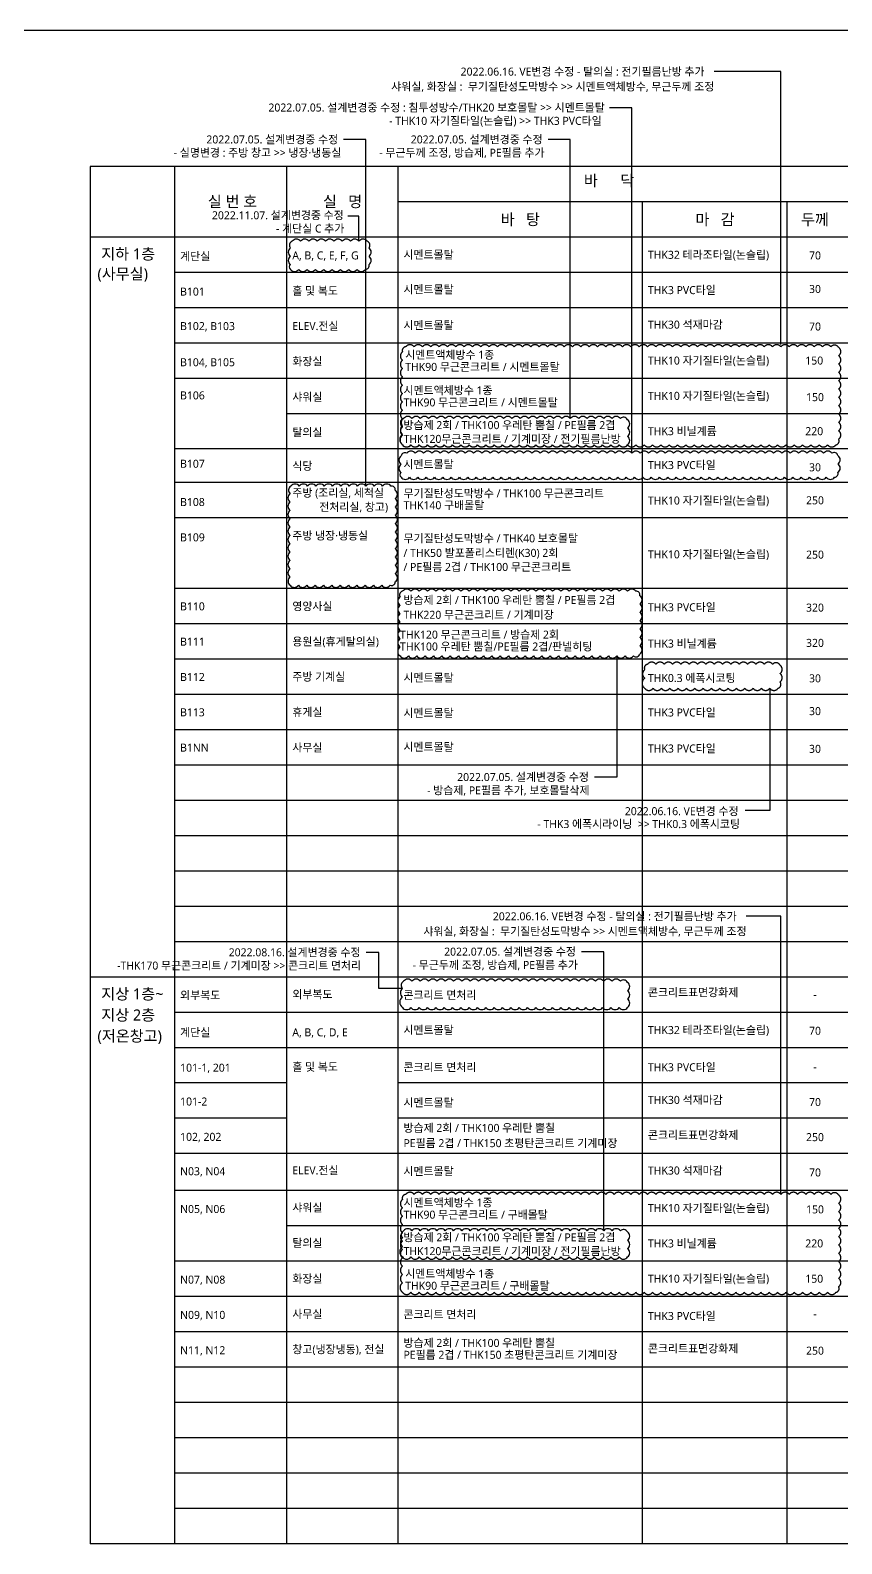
# Model space of a CAD drawing. Header units: millimetres. Extents: x 14892468 to 15300900, y -3565850 to -3401345.
# Drawn here: x 15118790 to 15121711, y -3406790 to -3401345 of the extents above; entities that cross this region are included whole.
import ezdxf
from ezdxf.enums import TextEntityAlignment as Align

# ---------------------------------------------------------------- set-up
doc = ezdxf.new("R2010")
doc.units = ezdxf.units.MM
doc.header["$LTSCALE"] = 100
doc.header["$MEASUREMENT"] = 0
doc.linetypes.add('ACAD_ISO03W100', pattern=[30, 12, -18])
doc.layers.get('Defpoints').update_dxf_attribs({"color": 171, "linetype": 'CONTINUOUS'})
for name, color, linetype in [('2', 7, 'CONTINUOUS'), ('9', 2, 'CONTINUOUS'), ('sol', 254, 'CONTINUOUS'), ('TEXT', 3, 'CONTINUOUS'), ('TEXT-기입', 6, 'CONTINUOUS')]:
    doc.layers.add(name, color=color, linetype=linetype)
for name, color, linetype, plot in [('check', 30, 'CONTINUOUS', False), ('VE변경사항적용-20220616', 10, 'CONTINUOUS', False), ('설계변경중 추가', 152, 'CONTINUOUS', False)]:
    doc.layers.add(name, color=color, linetype=linetype, plot=plot)
doc.styles.add('나눔바른고딕', font='NanumBarunGothic.ttf')

msp = doc.modelspace()

# ---------------------------------------------------------------- linework, layer by layer
at = {"layer": '2'}
for p, q in [((15119310, -3406790.5), (15119310, -3401835.2)), ((15119714, -3406790.5), (15119714, -3401835.2)), ((15120114, -3406790.5), (15120114, -3401835.2)), ((15125650, -3401962.2), (15120114, -3401962.2)), ((15120994, -3406790.5), (15120994, -3401962.2)), ((15121514, -3406790.5), (15121514, -3401962.2)), ((15125970, -3402089.3), (15119005.5, -3402089.3)), ((15125970, -3404751.7), (15119005.5, -3404751.7))]:
    msp.add_line(p, q, dxfattribs=at)
at = {"layer": '9'}
for p, q in [((15125970, -3401835.2), (15119005.5, -3401835.2)), ((15125970, -3406790.5), (15119005.5, -3406790.5))]:
    msp.add_line(p, q, dxfattribs=at)
at = {"layer": 'check'}
msp.add_lwpolyline([(15119972.9, -3402104.5), (15119972.9, -3402014.3), (15119933.3, -3402014.3)], dxfattribs=at)
msp.add_lwpolyline([(15119726.6, -3402205.4, 0.520567), (15119756.6, -3402205.4, 0.520567), (15119786.6, -3402205.4, 0.520567), (15119816.6, -3402205.4, 0.520567), (15119846.6, -3402205.4, 0.520567), (15119876.6, -3402205.4, 0.520567), (15119906.6, -3402205.4, 0.520567), (15119936.6, -3402205.4, 0.520567), (15119966.6, -3402205.4, 0.520567), (15119996.6, -3402205.4, 0.520567), (15120009.3, -3402188.1, 0.520567), (15120009.3, -3402158.1, 0.520567), (15120009.3, -3402128.1, 0.520567), (15120002.9, -3402104.5, 0.520567), (15119972.9, -3402104.5, 0.520567), (15119942.9, -3402104.5, 0.520567), (15119912.9, -3402104.5, 0.520567), (15119882.9, -3402104.5, 0.520567), (15119852.9, -3402104.5, 0.520567), (15119822.9, -3402104.5, 0.520567), (15119792.9, -3402104.5, 0.520567), (15119762.9, -3402104.5, 0.520567), (15119732.9, -3402104.5, 0.520567), (15119726.6, -3402128.1, 0.520567), (15119726.6, -3402158.1, 0.520567), (15119726.6, -3402188.1, 0.520567)], format="xyb", close=True, dxfattribs=at)
at = {"layer": 'Defpoints', "ltscale": 0.1}
for p, q in [((14893166, -3401345.2), (15300899.7, -3401345.2)), ((15119005.5, -3401835.2), (15119005.5, -3406790.5))]:
    msp.add_line(p, q, dxfattribs=at)
at = {"layer": 'sol', "color": 8}
for p, q in [((15125970, -3402216.3), (15119310, -3402216.3)), ((15125970, -3402343.4), (15119310, -3402343.4)), ((15125970, -3402343.4), (15119714, -3402343.4)), ((15125970, -3402470.5), (15119310, -3402470.5)), ((15125970, -3402597.5), (15119310, -3402597.5)), ((15125970, -3402724.6), (15119714, -3402724.6)), ((15125970, -3402851.6), (15119310, -3402851.6)), ((15125970, -3402972.8), (15119310, -3402972.8)), ((15125970, -3403099.9), (15119310, -3403099.9)), ((15125970, -3403354), (15119310, -3403354)), ((15125970, -3403481.1), (15119310, -3403481.1)), ((15125970, -3403608.1), (15119310, -3403608.1)), ((15125970, -3403735.2), (15119310, -3403735.2)), ((15125970, -3403862.2), (15119310, -3403862.2)), ((15125970, -3403989.3), (15119310, -3403989.3)), ((15125970, -3404116.4), (15119310, -3404116.4)), ((15125970, -3404243.4), (15119310, -3404243.4)), ((15125970, -3404370.5), (15119310, -3404370.5)), ((15125970, -3404497.5), (15119310, -3404497.5)), ((15125970, -3404624.6), (15119310, -3404624.6)), ((15125970, -3404751.7), (15119310, -3404751.7)), ((15125970, -3404878.7), (15119310, -3404878.7)), ((15125970, -3405005.8), (15119310, -3405005.8)), ((15119714, -3405132.8), (15119310, -3405132.8)), ((15125970, -3405132.8), (15120114, -3405132.8)), ((15119714, -3405259.9), (15119310, -3405259.9)), ((15125970, -3405259.9), (15120114, -3405259.9)), ((15125970, -3405387), (15119310, -3405387)), ((15125970, -3405519.9), (15119310, -3405519.9)), ((15125970, -3405646.9), (15119714, -3405646.9)), ((15125970, -3405774), (15119310, -3405774)), ((15125970, -3405901.1), (15119310, -3405901.1)), ((15125970, -3406028.1), (15119310, -3406028.1)), ((15125970, -3406155.2), (15119310, -3406155.2)), ((15125970, -3406282.2), (15119310, -3406282.2)), ((15125970, -3406409.3), (15119310, -3406409.3)), ((15125970, -3406536.4), (15119310, -3406536.4)), ((15125970, -3406663.4), (15119310, -3406663.4))]:
    msp.add_line(p, q, dxfattribs=at)
at = {"layer": 'VE변경사항적용-20220616'}
for points in [[(15121491.7, -3402476.2), (15121491.7, -3401493.2), (15121251.1, -3401493.2)], [(15121451.7, -3403712.6), (15121451.7, -3404152.6), (15121363.2, -3404152.6)], [(15121491.7, -3405533.7), (15121491.7, -3404532.4), (15121367.1, -3404532.4)]]:
    msp.add_lwpolyline(points, dxfattribs=at)
at = {"layer": 'VE변경사항적용-20220616', "linetype": 'ACAD_ISO03W100'}
for points in [[(15120129.9, -3402836.5, 0.520567), (15120159.9, -3402836.5, 0.520567), (15120189.9, -3402836.5, 0.520567), (15120219.9, -3402836.5, 0.520567), (15120249.9, -3402836.5, 0.520567), (15120279.9, -3402836.5, 0.520567), (15120309.9, -3402836.5, 0.520567), (15120339.9, -3402836.5, 0.520567), (15120369.9, -3402836.5, 0.520567), (15120399.9, -3402836.5, 0.520567), (15120429.9, -3402836.5, 0.520567), (15120459.9, -3402836.5, 0.520567), (15120489.9, -3402836.5, 0.520567), (15120519.9, -3402836.5, 0.520567), (15120549.9, -3402836.5, 0.520567), (15120579.9, -3402836.5, 0.520567), (15120609.9, -3402836.5, 0.520567), (15120639.9, -3402836.5, 0.520567), (15120669.9, -3402836.5, 0.520567), (15120699.9, -3402836.5, 0.520567), (15120729.9, -3402836.5, 0.520567), (15120759.9, -3402836.5, 0.520567), (15120789.9, -3402836.5, 0.520567), (15120819.9, -3402836.5, 0.520567), (15120849.9, -3402836.5, 0.520567), (15120879.9, -3402836.5, 0.520567), (15120909.9, -3402836.5, 0.520567), (15120939.9, -3402836.5, 0.520567), (15120969.9, -3402836.5, 0.520567), (15120999.9, -3402836.5, 0.520567), (15121029.9, -3402836.5, 0.520567), (15121059.9, -3402836.5, 0.520567), (15121089.9, -3402836.5, 0.520567), (15121119.9, -3402836.5, 0.520567), (15121149.9, -3402836.5, 0.520567), (15121179.9, -3402836.5, 0.520567), (15121209.9, -3402836.5, 0.520567), (15121239.9, -3402836.5, 0.520567), (15121269.9, -3402836.5, 0.520567), (15121299.9, -3402836.5, 0.520567), (15121329.9, -3402836.5, 0.520567), (15121359.9, -3402836.5, 0.520567), (15121389.9, -3402836.5, 0.520567), (15121419.9, -3402836.5, 0.520567), (15121449.9, -3402836.5, 0.520567), (15121479.9, -3402836.5, 0.520567), (15121509.9, -3402836.5, 0.520567), (15121539.9, -3402836.5, 0.520567), (15121569.9, -3402836.5, 0.520567), (15121599.9, -3402836.5, 0.520567), (15121629.9, -3402836.5, 0.520567), (15121659.9, -3402836.5, 0.520567), (15121689.9, -3402836.5, 0.520567), (15121699.6, -3402816.3, 0.520567), (15121699.6, -3402786.3, 0.520567), (15121699.6, -3402756.3, 0.520567), (15121699.6, -3402726.3, 0.520567), (15121699.6, -3402696.3, 0.520567), (15121699.6, -3402666.3, 0.520567), (15121699.6, -3402636.3, 0.520567), (15121699.6, -3402606.3, 0.520567), (15121699.6, -3402576.3, 0.520567), (15121699.6, -3402546.3, 0.520567), (15121699.6, -3402516.3, 0.520567), (15121699.6, -3402486.3, 0.520567), (15121671.7, -3402484.2, 0.520567), (15121641.7, -3402484.2, 0.520567), (15121611.7, -3402484.2, 0.520567), (15121581.7, -3402484.2, 0.520567), (15121551.7, -3402484.2, 0.520567), (15121521.7, -3402484.2, 0.520567), (15121491.7, -3402484.2, 0.520567), (15121461.7, -3402484.2, 0.520567), (15121431.7, -3402484.2, 0.520567), (15121401.7, -3402484.2, 0.520567), (15121371.7, -3402484.2, 0.520567), (15121341.7, -3402484.2, 0.520567), (15121311.7, -3402484.2, 0.520567), (15121281.7, -3402484.2, 0.520567), (15121251.7, -3402484.2, 0.520567), (15121221.7, -3402484.2, 0.520567), (15121191.7, -3402484.2, 0.520567), (15121161.7, -3402484.2, 0.520567), (15121131.7, -3402484.2, 0.520567), (15121101.7, -3402484.2, 0.520567), (15121071.7, -3402484.2, 0.520567), (15121041.7, -3402484.2, 0.520567), (15121011.7, -3402484.2, 0.520567), (15120981.7, -3402484.2, 0.520567), (15120951.7, -3402484.2, 0.520567), (15120921.7, -3402484.2, 0.520567), (15120891.7, -3402484.2, 0.520567), (15120861.7, -3402484.2, 0.520567), (15120831.7, -3402484.2, 0.520567), (15120801.7, -3402484.2, 0.520567), (15120771.7, -3402484.2, 0.520567), (15120741.7, -3402484.2, 0.520567), (15120711.7, -3402484.2, 0.520567), (15120681.7, -3402484.2, 0.520567), (15120651.7, -3402484.2, 0.520567), (15120621.7, -3402484.2, 0.520567), (15120591.7, -3402484.2, 0.520567), (15120561.7, -3402484.2, 0.520567), (15120531.7, -3402484.2, 0.520567), (15120501.7, -3402484.2, 0.520567), (15120471.7, -3402484.2, 0.520567), (15120441.7, -3402484.2, 0.520567), (15120411.7, -3402484.2, 0.520567), (15120381.7, -3402484.2, 0.520567), (15120351.7, -3402484.2, 0.520567), (15120321.7, -3402484.2, 0.520567), (15120291.7, -3402484.2, 0.520567), (15120261.7, -3402484.2, 0.520567), (15120231.7, -3402484.2, 0.520567), (15120201.7, -3402484.2, 0.520567), (15120171.7, -3402484.2, 0.520567), (15120141.7, -3402484.2, 0.520567), (15120129.9, -3402502.4, 0.520567), (15120129.9, -3402532.4, 0.520567), (15120129.9, -3402562.4, 0.520567), (15120129.9, -3402592.4, 0.520567), (15120129.9, -3402622.4, 0.520567), (15120129.9, -3402652.4, 0.520567), (15120129.9, -3402682.4, 0.520567), (15120129.9, -3402712.4, 0.520567), (15120129.9, -3402742.4, 0.520567), (15120129.9, -3402772.4, 0.520567), (15120129.9, -3402802.4, 0.520567)], [(15121001.7, -3403712.6, 0.520567), (15121031.7, -3403712.6, 0.520567), (15121061.7, -3403712.6, 0.520567), (15121091.7, -3403712.6, 0.520567), (15121121.7, -3403712.6, 0.520567), (15121151.7, -3403712.6, 0.520567), (15121181.7, -3403712.6, 0.520567), (15121211.7, -3403712.6, 0.520567), (15121241.7, -3403712.6, 0.520567), (15121271.7, -3403712.6, 0.520567), (15121301.7, -3403712.6, 0.520567), (15121331.7, -3403712.6, 0.520567), (15121361.7, -3403712.6, 0.520567), (15121391.7, -3403712.6, 0.520567), (15121421.7, -3403712.6, 0.520567), (15121451.7, -3403712.6, 0.520567), (15121481.7, -3403712.6, 0.520567), (15121488.7, -3403689.6, 0.520567), (15121488.7, -3403659.6, 0.520567), (15121488.7, -3403629.6, 0.520567), (15121461.9, -3403626.3, 0.520567), (15121431.9, -3403626.3, 0.520567), (15121401.9, -3403626.3, 0.520567), (15121371.9, -3403626.3, 0.520567), (15121341.9, -3403626.3, 0.520567), (15121311.9, -3403626.3, 0.520567), (15121281.9, -3403626.3, 0.520567), (15121251.9, -3403626.3, 0.520567), (15121221.9, -3403626.3, 0.520567), (15121191.9, -3403626.3, 0.520567), (15121161.9, -3403626.3, 0.520567), (15121131.9, -3403626.3, 0.520567), (15121101.9, -3403626.3, 0.520567), (15121071.9, -3403626.3, 0.520567), (15121041.9, -3403626.3, 0.520567), (15121011.9, -3403626.3, 0.520567), (15121001.7, -3403646.1, 0.520567), (15121001.7, -3403676.1, 0.520567)], [(15120129.9, -3405885.9, 0.520567), (15120159.9, -3405885.9, 0.520567), (15120189.9, -3405885.9, 0.520567), (15120219.9, -3405885.9, 0.520567), (15120249.9, -3405885.9, 0.520567), (15120279.9, -3405885.9, 0.520567), (15120309.9, -3405885.9, 0.520567), (15120339.9, -3405885.9, 0.520567), (15120369.9, -3405885.9, 0.520567), (15120399.9, -3405885.9, 0.520567), (15120429.9, -3405885.9, 0.520567), (15120459.9, -3405885.9, 0.520567), (15120489.9, -3405885.9, 0.520567), (15120519.9, -3405885.9, 0.520567), (15120549.9, -3405885.9, 0.520567), (15120579.9, -3405885.9, 0.520567), (15120609.9, -3405885.9, 0.520567), (15120639.9, -3405885.9, 0.520567), (15120669.9, -3405885.9, 0.520567), (15120699.9, -3405885.9, 0.520567), (15120729.9, -3405885.9, 0.520567), (15120759.9, -3405885.9, 0.520567), (15120789.9, -3405885.9, 0.520567), (15120819.9, -3405885.9, 0.520567), (15120849.9, -3405885.9, 0.520567), (15120879.9, -3405885.9, 0.520567), (15120909.9, -3405885.9, 0.520567), (15120939.9, -3405885.9, 0.520567), (15120969.9, -3405885.9, 0.520567), (15120999.9, -3405885.9, 0.520567), (15121029.9, -3405885.9, 0.520567), (15121059.9, -3405885.9, 0.520567), (15121089.9, -3405885.9, 0.520567), (15121119.9, -3405885.9, 0.520567), (15121149.9, -3405885.9, 0.520567), (15121179.9, -3405885.9, 0.520567), (15121209.9, -3405885.9, 0.520567), (15121239.9, -3405885.9, 0.520567), (15121269.9, -3405885.9, 0.520567), (15121299.9, -3405885.9, 0.520567), (15121329.9, -3405885.9, 0.520567), (15121359.9, -3405885.9, 0.520567), (15121389.9, -3405885.9, 0.520567), (15121419.9, -3405885.9, 0.520567), (15121449.9, -3405885.9, 0.520567), (15121479.9, -3405885.9, 0.520567), (15121509.9, -3405885.9, 0.520567), (15121539.9, -3405885.9, 0.520567), (15121569.9, -3405885.9, 0.520567), (15121599.9, -3405885.9, 0.520567), (15121629.9, -3405885.9, 0.520567), (15121659.9, -3405885.9, 0.520567), (15121689.9, -3405885.9, 0.520567), (15121699.6, -3405865.7, 0.520567), (15121699.6, -3405835.7, 0.520567), (15121699.6, -3405805.7, 0.520567), (15121699.6, -3405775.7, 0.520567), (15121699.6, -3405745.7, 0.520567), (15121699.6, -3405715.7, 0.520567), (15121699.6, -3405685.7, 0.520567), (15121699.6, -3405655.7, 0.520567), (15121699.6, -3405625.7, 0.520567), (15121699.6, -3405595.7, 0.520567), (15121699.6, -3405565.7, 0.520567), (15121699.6, -3405535.7, 0.520567), (15121671.7, -3405533.7, 0.520567), (15121641.7, -3405533.7, 0.520567), (15121611.7, -3405533.7, 0.520567), (15121581.7, -3405533.7, 0.520567), (15121551.7, -3405533.7, 0.520567), (15121521.7, -3405533.7, 0.520567), (15121491.7, -3405533.7, 0.520567), (15121461.7, -3405533.7, 0.520567), (15121431.7, -3405533.7, 0.520567), (15121401.7, -3405533.7, 0.520567), (15121371.7, -3405533.7, 0.520567), (15121341.7, -3405533.7, 0.520567), (15121311.7, -3405533.7, 0.520567), (15121281.7, -3405533.7, 0.520567), (15121251.7, -3405533.7, 0.520567), (15121221.7, -3405533.7, 0.520567), (15121191.7, -3405533.7, 0.520567), (15121161.7, -3405533.7, 0.520567), (15121131.7, -3405533.7, 0.520567), (15121101.7, -3405533.7, 0.520567), (15121071.7, -3405533.7, 0.520567), (15121041.7, -3405533.7, 0.520567), (15121011.7, -3405533.7, 0.520567), (15120981.7, -3405533.7, 0.520567), (15120951.7, -3405533.7, 0.520567), (15120921.7, -3405533.7, 0.520567), (15120891.7, -3405533.7, 0.520567), (15120861.7, -3405533.7, 0.520567), (15120831.7, -3405533.7, 0.520567), (15120801.7, -3405533.7, 0.520567), (15120771.7, -3405533.7, 0.520567), (15120741.7, -3405533.7, 0.520567), (15120711.7, -3405533.7, 0.520567), (15120681.7, -3405533.7, 0.520567), (15120651.7, -3405533.7, 0.520567), (15120621.7, -3405533.7, 0.520567), (15120591.7, -3405533.7, 0.520567), (15120561.7, -3405533.7, 0.520567), (15120531.7, -3405533.7, 0.520567), (15120501.7, -3405533.7, 0.520567), (15120471.7, -3405533.7, 0.520567), (15120441.7, -3405533.7, 0.520567), (15120411.7, -3405533.7, 0.520567), (15120381.7, -3405533.7, 0.520567), (15120351.7, -3405533.7, 0.520567), (15120321.7, -3405533.7, 0.520567), (15120291.7, -3405533.7, 0.520567), (15120261.7, -3405533.7, 0.520567), (15120231.7, -3405533.7, 0.520567), (15120201.7, -3405533.7, 0.520567), (15120171.7, -3405533.7, 0.520567), (15120141.7, -3405533.7, 0.520567), (15120129.9, -3405551.8, 0.520567), (15120129.9, -3405581.8, 0.520567), (15120129.9, -3405611.8, 0.520567), (15120129.9, -3405641.8, 0.520567), (15120129.9, -3405671.8, 0.520567), (15120129.9, -3405701.8, 0.520567), (15120129.9, -3405731.8, 0.520567), (15120129.9, -3405761.8, 0.520567), (15120129.9, -3405791.8, 0.520567), (15120129.9, -3405821.8, 0.520567), (15120129.9, -3405851.8, 0.520567)]]:
    msp.add_lwpolyline(points, format="xyb", close=True, dxfattribs=at)
at = {"layer": '설계변경중 추가'}
for points in [[(15120955.5, -3402867.2), (15120955.5, -3401623.7), (15120875.4, -3401623.7)], [(15119998.2, -3402985.5), (15119998.2, -3401738.5), (15119918.1, -3401738.5)], [(15120733.9, -3402742.4), (15120733.9, -3401738.5), (15120653.8, -3401738.5)], [(15120900.9, -3403596.3), (15120900.9, -3404032.7), (15120820.8, -3404032.7)], [(15120129.9, -3404793), (15120044.3, -3404793), (15120044.3, -3404663.2), (15119998.5, -3404663.2)], [(15120853.9, -3405664.8), (15120853.9, -3404660.9), (15120773.8, -3404660.9)]]:
    msp.add_lwpolyline(points, dxfattribs=at)
for points in [[(15120129.9, -3402836.5, 0.520567), (15120159.9, -3402836.5, 0.520567), (15120189.9, -3402836.5, 0.520567), (15120219.9, -3402836.5, 0.520567), (15120249.9, -3402836.5, 0.520567), (15120279.9, -3402836.5, 0.520567), (15120309.9, -3402836.5, 0.520567), (15120339.9, -3402836.5, 0.520567), (15120369.9, -3402836.5, 0.520567), (15120399.9, -3402836.5, 0.520567), (15120429.9, -3402836.5, 0.520567), (15120459.9, -3402836.5, 0.520567), (15120489.9, -3402836.5, 0.520567), (15120519.9, -3402836.5, 0.520567), (15120549.9, -3402836.5, 0.520567), (15120579.9, -3402836.5, 0.520567), (15120609.9, -3402836.5, 0.520567), (15120639.9, -3402836.5, 0.520567), (15120669.9, -3402836.5, 0.520567), (15120699.9, -3402836.5, 0.520567), (15120729.9, -3402836.5, 0.520567), (15120759.9, -3402836.5, 0.520567), (15120789.9, -3402836.5, 0.520567), (15120819.9, -3402836.5, 0.520567), (15120849.9, -3402836.5, 0.520567), (15120879.9, -3402836.5, 0.520567), (15120909.9, -3402836.5, 0.520567), (15120939.9, -3402836.5, 0.520567), (15120939.9, -3402806.5, 0.520567), (15120939.9, -3402776.5, 0.520567), (15120939.9, -3402746.5, 0.520567), (15120913.9, -3402742.4, 0.520567), (15120883.9, -3402742.4, 0.520567), (15120853.9, -3402742.4, 0.520567), (15120823.9, -3402742.4, 0.520567), (15120793.9, -3402742.4, 0.520567), (15120763.9, -3402742.4, 0.520567), (15120733.9, -3402742.4, 0.520567), (15120703.9, -3402742.4, 0.520567), (15120673.9, -3402742.4, 0.520567), (15120643.9, -3402742.4, 0.520567), (15120613.9, -3402742.4, 0.520567), (15120583.9, -3402742.4, 0.520567), (15120553.9, -3402742.4, 0.520567), (15120523.9, -3402742.4, 0.520567), (15120493.9, -3402742.4, 0.520567), (15120463.9, -3402742.4, 0.520567), (15120433.9, -3402742.4, 0.520567), (15120403.9, -3402742.4, 0.520567), (15120373.9, -3402742.4, 0.520567), (15120343.9, -3402742.4, 0.520567), (15120313.9, -3402742.4, 0.520567), (15120283.9, -3402742.4, 0.520567), (15120253.9, -3402742.4, 0.520567), (15120223.9, -3402742.4, 0.520567), (15120193.9, -3402742.4, 0.520567), (15120163.9, -3402742.4, 0.520567), (15120133.9, -3402742.4, 0.520567), (15120129.9, -3402768.4, 0.520567), (15120129.9, -3402798.4, 0.520567)], [(15120125, -3402953.4, 0.520567), (15120155, -3402953.4, 0.520567), (15120185, -3402953.4, 0.520567), (15120215, -3402953.4, 0.520567), (15120245, -3402953.4, 0.520567), (15120275, -3402953.4, 0.520567), (15120305, -3402953.4, 0.520567), (15120335, -3402953.4, 0.520567), (15120365, -3402953.4, 0.520567), (15120395, -3402953.4, 0.520567), (15120425, -3402953.4, 0.520567), (15120455, -3402953.4, 0.520567), (15120485, -3402953.4, 0.520567), (15120515, -3402953.4, 0.520567), (15120545, -3402953.4, 0.520567), (15120575, -3402953.4, 0.520567), (15120605, -3402953.4, 0.520567), (15120635, -3402953.4, 0.520567), (15120665, -3402953.4, 0.520567), (15120695, -3402953.4, 0.520567), (15120725, -3402953.4, 0.520567), (15120755, -3402953.4, 0.520567), (15120785, -3402953.4, 0.520567), (15120815, -3402953.4, 0.520567), (15120845, -3402953.4, 0.520567), (15120875, -3402953.4, 0.520567), (15120905, -3402953.4, 0.520567), (15120935, -3402953.4, 0.520567), (15120965, -3402953.4, 0.520567), (15120995, -3402953.4, 0.520567), (15121025, -3402953.4, 0.520567), (15121055, -3402953.4, 0.520567), (15121085, -3402953.4, 0.520567), (15121115, -3402953.4, 0.520567), (15121145, -3402953.4, 0.520567), (15121175, -3402953.4, 0.520567), (15121205, -3402953.4, 0.520567), (15121235, -3402953.4, 0.520567), (15121265, -3402953.4, 0.520567), (15121295, -3402953.4, 0.520567), (15121325, -3402953.4, 0.520567), (15121355, -3402953.4, 0.520567), (15121385, -3402953.4, 0.520567), (15121415, -3402953.4, 0.520567), (15121445, -3402953.4, 0.520567), (15121475, -3402953.4, 0.520567), (15121505, -3402953.4, 0.520567), (15121535, -3402953.4, 0.520567), (15121565, -3402953.4, 0.520567), (15121595, -3402953.4, 0.520567), (15121625, -3402953.4, 0.520567), (15121655, -3402953.4, 0.520567), (15121685, -3402953.4, 0.520567), (15121697.2, -3402935.5, 0.520567), (15121697.2, -3402905.5, 0.520567), (15121697.2, -3402875.5, 0.520567), (15121675.5, -3402867.2, 0.520567), (15121645.5, -3402867.2, 0.520567), (15121615.5, -3402867.2, 0.520567), (15121585.5, -3402867.2, 0.520567), (15121555.5, -3402867.2, 0.520567), (15121525.5, -3402867.2, 0.520567), (15121495.5, -3402867.2, 0.520567), (15121465.5, -3402867.2, 0.520567), (15121435.5, -3402867.2, 0.520567), (15121405.5, -3402867.2, 0.520567), (15121375.5, -3402867.2, 0.520567), (15121345.5, -3402867.2, 0.520567), (15121315.5, -3402867.2, 0.520567), (15121285.5, -3402867.2, 0.520567), (15121255.5, -3402867.2, 0.520567), (15121225.5, -3402867.2, 0.520567), (15121195.5, -3402867.2, 0.520567), (15121165.5, -3402867.2, 0.520567), (15121135.5, -3402867.2, 0.520567), (15121105.5, -3402867.2, 0.520567), (15121075.5, -3402867.2, 0.520567), (15121045.5, -3402867.2, 0.520567), (15121015.5, -3402867.2, 0.520567), (15120985.5, -3402867.2, 0.520567), (15120955.5, -3402867.2, 0.520567), (15120925.5, -3402867.2, 0.520567), (15120895.5, -3402867.2, 0.520567), (15120865.5, -3402867.2, 0.520567), (15120835.5, -3402867.2, 0.520567), (15120805.5, -3402867.2, 0.520567), (15120775.5, -3402867.2, 0.520567), (15120745.5, -3402867.2, 0.520567), (15120715.5, -3402867.2, 0.520567), (15120685.5, -3402867.2, 0.520567), (15120655.5, -3402867.2, 0.520567), (15120625.5, -3402867.2, 0.520567), (15120595.5, -3402867.2, 0.520567), (15120565.5, -3402867.2, 0.520567), (15120535.5, -3402867.2, 0.520567), (15120505.5, -3402867.2, 0.520567), (15120475.5, -3402867.2, 0.520567), (15120445.5, -3402867.2, 0.520567), (15120415.5, -3402867.2, 0.520567), (15120385.5, -3402867.2, 0.520567), (15120355.5, -3402867.2, 0.520567), (15120325.5, -3402867.2, 0.520567), (15120295.5, -3402867.2, 0.520567), (15120265.5, -3402867.2, 0.520567), (15120235.5, -3402867.2, 0.520567), (15120205.5, -3402867.2, 0.520567), (15120175.5, -3402867.2, 0.520567), (15120145.5, -3402867.2, 0.520567), (15120125, -3402876.7, 0.520567), (15120125, -3402906.7, 0.520567), (15120125, -3402936.7, 0.520567)], [(15119725.4, -3403342, 0.520567), (15119755.4, -3403342, 0.520567), (15119785.4, -3403342, 0.520567), (15119815.4, -3403342, 0.520567), (15119845.4, -3403342, 0.520567), (15119875.4, -3403342, 0.520567), (15119905.4, -3403342, 0.520567), (15119935.4, -3403342, 0.520567), (15119965.4, -3403342, 0.520567), (15119995.4, -3403342, 0.520567), (15120025.4, -3403342, 0.520567), (15120055.4, -3403342, 0.520567), (15120085.4, -3403342, 0.520567), (15120103.6, -3403330.2, 0.520567), (15120103.6, -3403300.2, 0.520567), (15120103.6, -3403270.2, 0.520567), (15120103.6, -3403240.2, 0.520567), (15120103.6, -3403210.2, 0.520567), (15120103.6, -3403180.2, 0.520567), (15120103.6, -3403150.2, 0.520567), (15120103.6, -3403120.2, 0.520567), (15120103.6, -3403090.2, 0.520567), (15120103.6, -3403060.2, 0.520567), (15120103.6, -3403030.2, 0.520567), (15120103.6, -3403000.2, 0.520567), (15120088.2, -3402985.5, 0.520567), (15120058.2, -3402985.5, 0.520567), (15120028.2, -3402985.5, 0.520567), (15119998.2, -3402985.5, 0.520567), (15119968.2, -3402985.5, 0.520567), (15119938.2, -3402985.5, 0.520567), (15119908.2, -3402985.5, 0.520567), (15119878.2, -3402985.5, 0.520567), (15119848.2, -3402985.5, 0.520567), (15119818.2, -3402985.5, 0.520567), (15119788.2, -3402985.5, 0.520567), (15119758.2, -3402985.5, 0.520567), (15119728.2, -3402985.5, 0.520567), (15119725.4, -3403012.7, 0.520567), (15119725.4, -3403042.7, 0.520567), (15119725.4, -3403072.7, 0.520567), (15119725.4, -3403102.7, 0.520567), (15119725.4, -3403132.7, 0.520567), (15119725.4, -3403162.7, 0.520567), (15119725.4, -3403192.7, 0.520567), (15119725.4, -3403222.7, 0.520567), (15119725.4, -3403252.7, 0.520567), (15119725.4, -3403282.7, 0.520567), (15119725.4, -3403312.7, 0.520567)], [(15120120.9, -3403596.3, 0.520567), (15120150.9, -3403596.3, 0.520567), (15120180.9, -3403596.3, 0.520567), (15120210.9, -3403596.3, 0.520567), (15120240.9, -3403596.3, 0.520567), (15120270.9, -3403596.3, 0.520567), (15120300.9, -3403596.3, 0.520567), (15120330.9, -3403596.3, 0.520567), (15120360.9, -3403596.3, 0.520567), (15120390.9, -3403596.3, 0.520567), (15120420.9, -3403596.3, 0.520567), (15120450.9, -3403596.3, 0.520567), (15120480.9, -3403596.3, 0.520567), (15120510.9, -3403596.3, 0.520567), (15120540.9, -3403596.3, 0.520567), (15120570.9, -3403596.3, 0.520567), (15120600.9, -3403596.3, 0.520567), (15120630.9, -3403596.3, 0.520567), (15120660.9, -3403596.3, 0.520567), (15120690.9, -3403596.3, 0.520567), (15120720.9, -3403596.3, 0.520567), (15120750.9, -3403596.3, 0.520567), (15120780.9, -3403596.3, 0.520567), (15120810.9, -3403596.3, 0.520567), (15120840.9, -3403596.3, 0.520567), (15120870.9, -3403596.3, 0.520567), (15120900.9, -3403596.3, 0.520567), (15120930.9, -3403596.3, 0.520567), (15120960.9, -3403596.3, 0.520567), (15120984.1, -3403589.5, 0.520567), (15120984.1, -3403559.5, 0.520567), (15120984.1, -3403529.5, 0.520567), (15120984.1, -3403499.5, 0.520567), (15120984.1, -3403469.5, 0.520567), (15120984.1, -3403439.5, 0.520567), (15120984.1, -3403409.5, 0.520567), (15120984.1, -3403379.5, 0.520567), (15120970, -3403363.6, 0.520567), (15120940, -3403363.6, 0.520567), (15120910, -3403363.6, 0.520567), (15120880, -3403363.6, 0.520567), (15120850, -3403363.6, 0.520567), (15120820, -3403363.6, 0.520567), (15120790, -3403363.6, 0.520567), (15120760, -3403363.6, 0.520567), (15120730, -3403363.6, 0.520567), (15120700, -3403363.6, 0.520567), (15120670, -3403363.6, 0.520567), (15120640, -3403363.6, 0.520567), (15120610, -3403363.6, 0.520567), (15120580, -3403363.6, 0.520567), (15120550, -3403363.6, 0.520567), (15120520, -3403363.6, 0.520567), (15120490, -3403363.6, 0.520567), (15120460, -3403363.6, 0.520567), (15120430, -3403363.6, 0.520567), (15120400, -3403363.6, 0.520567), (15120370, -3403363.6, 0.520567), (15120340, -3403363.6, 0.520567), (15120310, -3403363.6, 0.520567), (15120280, -3403363.6, 0.520567), (15120250, -3403363.6, 0.520567), (15120220, -3403363.6, 0.520567), (15120190, -3403363.6, 0.520567), (15120160, -3403363.6, 0.520567), (15120130, -3403363.6, 0.520567), (15120120.9, -3403384.4, 0.520567), (15120120.9, -3403414.4, 0.520567), (15120120.9, -3403444.4, 0.520567), (15120120.9, -3403474.4, 0.520567), (15120120.9, -3403504.4, 0.520567), (15120120.9, -3403534.4, 0.520567), (15120120.9, -3403564.4, 0.520567)], [(15120129.9, -3404861.1, 0.520567), (15120159.9, -3404861.1, 0.520567), (15120189.9, -3404861.1, 0.520567), (15120219.9, -3404861.1, 0.520567), (15120249.9, -3404861.1, 0.520567), (15120279.9, -3404861.1, 0.520567), (15120309.9, -3404861.1, 0.520567), (15120339.9, -3404861.1, 0.520567), (15120369.9, -3404861.1, 0.520567), (15120399.9, -3404861.1, 0.520567), (15120429.9, -3404861.1, 0.520567), (15120459.9, -3404861.1, 0.520567), (15120489.9, -3404861.1, 0.520567), (15120519.9, -3404861.1, 0.520567), (15120549.9, -3404861.1, 0.520567), (15120579.9, -3404861.1, 0.520567), (15120609.9, -3404861.1, 0.520567), (15120639.9, -3404861.1, 0.520567), (15120669.9, -3404861.1, 0.520567), (15120699.9, -3404861.1, 0.520567), (15120729.9, -3404861.1, 0.520567), (15120759.9, -3404861.1, 0.520567), (15120789.9, -3404861.1, 0.520567), (15120819.9, -3404861.1, 0.520567), (15120849.9, -3404861.1, 0.520567), (15120879.9, -3404861.1, 0.520567), (15120909.9, -3404861.1, 0.520567), (15120939.9, -3404861.1, 0.520567), (15120939.9, -3404831.1, 0.520567), (15120939.9, -3404801.1, 0.520567), (15120939.9, -3404771.1, 0.520567), (15120913.9, -3404767, 0.520567), (15120883.9, -3404767, 0.520567), (15120853.9, -3404767, 0.520567), (15120823.9, -3404767, 0.520567), (15120793.9, -3404767, 0.520567), (15120763.9, -3404767, 0.520567), (15120733.9, -3404767, 0.520567), (15120703.9, -3404767, 0.520567), (15120673.9, -3404767, 0.520567), (15120643.9, -3404767, 0.520567), (15120613.9, -3404767, 0.520567), (15120583.9, -3404767, 0.520567), (15120553.9, -3404767, 0.520567), (15120523.9, -3404767, 0.520567), (15120493.9, -3404767, 0.520567), (15120463.9, -3404767, 0.520567), (15120433.9, -3404767, 0.520567), (15120403.9, -3404767, 0.520567), (15120373.9, -3404767, 0.520567), (15120343.9, -3404767, 0.520567), (15120313.9, -3404767, 0.520567), (15120283.9, -3404767, 0.520567), (15120253.9, -3404767, 0.520567), (15120223.9, -3404767, 0.520567), (15120193.9, -3404767, 0.520567), (15120163.9, -3404767, 0.520567), (15120133.9, -3404767, 0.520567), (15120129.9, -3404793, 0.520567), (15120129.9, -3404823, 0.520567)], [(15120129.9, -3405758.8, 0.520567), (15120159.9, -3405758.8, 0.520567), (15120189.9, -3405758.8, 0.520567), (15120219.9, -3405758.8, 0.520567), (15120249.9, -3405758.8, 0.520567), (15120279.9, -3405758.8, 0.520567), (15120309.9, -3405758.8, 0.520567), (15120339.9, -3405758.8, 0.520567), (15120369.9, -3405758.8, 0.520567), (15120399.9, -3405758.8, 0.520567), (15120429.9, -3405758.8, 0.520567), (15120459.9, -3405758.8, 0.520567), (15120489.9, -3405758.8, 0.520567), (15120519.9, -3405758.8, 0.520567), (15120549.9, -3405758.8, 0.520567), (15120579.9, -3405758.8, 0.520567), (15120609.9, -3405758.8, 0.520567), (15120639.9, -3405758.8, 0.520567), (15120669.9, -3405758.8, 0.520567), (15120699.9, -3405758.8, 0.520567), (15120729.9, -3405758.8, 0.520567), (15120759.9, -3405758.8, 0.520567), (15120789.9, -3405758.8, 0.520567), (15120819.9, -3405758.8, 0.520567), (15120849.9, -3405758.8, 0.520567), (15120879.9, -3405758.8, 0.520567), (15120909.9, -3405758.8, 0.520567), (15120939.9, -3405758.8, 0.520567), (15120939.9, -3405728.8, 0.520567), (15120939.9, -3405698.8, 0.520567), (15120939.9, -3405668.8, 0.520567), (15120913.9, -3405664.8, 0.520567), (15120883.9, -3405664.8, 0.520567), (15120853.9, -3405664.8, 0.520567), (15120823.9, -3405664.8, 0.520567), (15120793.9, -3405664.8, 0.520567), (15120763.9, -3405664.8, 0.520567), (15120733.9, -3405664.8, 0.520567), (15120703.9, -3405664.8, 0.520567), (15120673.9, -3405664.8, 0.520567), (15120643.9, -3405664.8, 0.520567), (15120613.9, -3405664.8, 0.520567), (15120583.9, -3405664.8, 0.520567), (15120553.9, -3405664.8, 0.520567), (15120523.9, -3405664.8, 0.520567), (15120493.9, -3405664.8, 0.520567), (15120463.9, -3405664.8, 0.520567), (15120433.9, -3405664.8, 0.520567), (15120403.9, -3405664.8, 0.520567), (15120373.9, -3405664.8, 0.520567), (15120343.9, -3405664.8, 0.520567), (15120313.9, -3405664.8, 0.520567), (15120283.9, -3405664.8, 0.520567), (15120253.9, -3405664.8, 0.520567), (15120223.9, -3405664.8, 0.520567), (15120193.9, -3405664.8, 0.520567), (15120163.9, -3405664.8, 0.520567), (15120133.9, -3405664.8, 0.520567), (15120129.9, -3405690.7, 0.520567), (15120129.9, -3405720.7, 0.520567)]]:
    msp.add_lwpolyline(points, format="xyb", close=True, dxfattribs=at)

# ---------------------------------------------------------------- texts
at = {"layer": 'check', "style": '나눔바른고딕'}
for s, p in [('2022.11.07. 설계변경중 수정', (15119681.3, -3402010.8)), ('- 계단실 C 추가', (15119797.6, -3402058.6))]:
    msp.add_text(s, height=28.8, dxfattribs=at).set_placement(p, align=Align.MIDDLE_CENTER)
at = {"layer": 'TEXT', "style": '나눔바른고딕'}
for s, p in [('바      닥', (15120873.5, -3401885.8)), ('실 번 호', (15119518.1, -3401961.4)), ('실   명', (15119914, -3401961.4)), ('바   탕', (15120554, -3402025.9)), ('마   감', (15121254.8, -3402025.9)), ('두께', (15121614.5, -3402025.9))]:
    msp.add_text(s, height=40, dxfattribs=at).set_placement(p, align=Align.MIDDLE_CENTER)
for s, p in [('지하 1층', (15119045.6, -3402169.8)), ('(사무실)', (15119032, -3402241.4)), ('지상 1층~', (15119045.6, -3404832.2)), ('지상 2층', (15119045.6, -3404908.2)), ('(저온창고)', (15119032, -3404983.8))]:
    msp.add_text(s, height=40, dxfattribs=at).set_placement(p)
at = {"layer": 'TEXT-기입', "style": '나눔바른고딕'}
for s, p in [('계단실', (15119329.5, -3402172.8)), ('A, B, C, E, F, G', (15119733.3, -3402169.6)), ('시멘트몰탈', (15120133.2, -3402166.8)), ('THK32 테라조타일(논슬립)', (15121013.2, -3402167.4)), ('B101', (15119329.5, -3402299.8)), ('홀 및 복도', (15119733.3, -3402296.7)), ('시멘트몰탈', (15120133.2, -3402291.9)), ('THK3 PVC타일', (15121013.2, -3402294.4)), ('B102, B103', (15119329.5, -3402423.9)), ('ELEV.전실', (15119733.3, -3402423.7)), ('시멘트몰탈', (15120133.2, -3402420.9)), ('THK30 석재마감', (15121013.2, -3402418.6)), ('시멘트액체방수 1종', (15120139.7, -3402527.2)), ('B104, B105', (15119329.5, -3402554)), ('화장실', (15119733.3, -3402550.8)), ('THK90 무근콘크리트 / 시멘트몰탈', (15120139.7, -3402570.7)), ('B106', (15119329.5, -3402673.3)), ('샤워실', (15119733.3, -3402678.8)), ('탈의실', (15119733.3, -3402805.9)), ('방습제 2회 / THK100 우레탄 뿜칠 / PE필름 2겹', (15120133.5, -3402780.2)), ('THK120무근콘크리트 / 기계미장 / 전기필름난방', (15120133.5, -3402829.8)), ('B107', (15119329.5, -3402919.2)), ('시멘트몰탈', (15120133.2, -3402921.4)), ('식당', (15119733.3, -3402927.2)), ('THK3 PVC타일', (15121013.2, -3402923.9)), ('주방 (조리실, 세척실', (15119733.3, -3403023.8)), ('무기질탄성도막방수 / THK100 무근콘크리트', (15120133.5, -3403025.8)), ('B108', (15119329.5, -3403056.9)), ('전처리실, 창고)', (15119830.2, -3403074.8)), ('THK140 구배몰탈', (15120133.5, -3403068.4)), ('THK10 자기질타일(논슬립)', (15121013.2, -3403051.5)), ('B109', (15119329.5, -3403184)), ('주방 냉장·냉동실', (15119733.3, -3403177.9)), ('무기질탄성도막방수 / THK40 보호몰탈', (15120133.5, -3403187.6)), ('/ THK50 발포폴리스티렌(K30) 2회', (15120133.5, -3403239.9)), ('THK10 자기질타일(논슬립)', (15121013.2, -3403245.1)), ('/ PE필름 2겹 / THK100 무근콘크리트', (15120133.5, -3403290.5)), ('방습제 2회 / THK100 우레탄 뿜칠 / PE필름 2겹', (15120133.2, -3403409.4)), ('B110', (15119329.5, -3403432.3)), ('영양사실', (15119733.3, -3403432)), ('THK220 무근콘크리트 / 기계미장', (15120133.2, -3403462.6)), ('THK3 PVC타일', (15121013.2, -3403435.5)), ('B111', (15119329.5, -3403559.3)), ('용원실(휴게탈의실)', (15119733.3, -3403559.1)), ('THK120 무근콘크리트 / 방습제 2회', (15120121, -3403534)), ('THK100 우레탄 뿜칠/PE필름 2겹/판넬히팅', (15120121, -3403576.7)), ('B112', (15119329.5, -3403686.4)), ('주방 기계실', (15119733.3, -3403685.6)), ('시멘트몰탈', (15120133.2, -3403689)), ('THK0.3 에폭시코팅', (15121013.2, -3403690)), ('B113', (15119329.5, -3403813.4)), ('휴게실', (15119733.3, -3403812.6)), ('시멘트몰탈', (15120133.2, -3403816.1)), ('THK3 PVC타일', (15121013.2, -3403814)), ('B1NN', (15119329.5, -3403940.5)), ('사무실', (15119733.3, -3403940.3)), ('시멘트몰탈', (15120133.2, -3403937.9)), ('THK3 PVC타일', (15121013.2, -3403943.7)), ('외부복도', (15119733.3, -3404828.2)), ('콘크리트표면강화제', (15121013.2, -3404821)), ('외부복도', (15119329.5, -3404831.4)), ('콘크리트 면처리', (15120133.2, -3404830.5)), ('계단실', (15119329.5, -3404965.2)), ('A, B, C, D, E', (15119733.3, -3404964.9)), ('시멘트몰탈', (15120133.2, -3404956.3)), ('THK32 테라조타일(논슬립)', (15121013.2, -3404956.8)), ('101-1, 201', (15119329.5, -3405092.2)), ('홀 및 복도', (15119733.3, -3405089.1)), ('콘크리트 면처리', (15120133.2, -3405090.5)), ('THK3 PVC타일', (15121013.2, -3405090.5)), ('THK30 석재마감', (15121013.2, -3405208)), ('101-2', (15119329.5, -3405213.8)), ('시멘트몰탈', (15120133.2, -3405217.5)), ('방습제 2회 / THK100 우레탄 뿜칠', (15120133.5, -3405308.8)), ('102, 202', (15119329.5, -3405340.9)), ('PE필름 2겹 / THK150 초평탄콘크리트 기계미장', (15120133.5, -3405363.6)), ('N03, N04', (15119329.5, -3405464.7)), ('ELEV.전실', (15119733.3, -3405461.6)), ('시멘트몰탈', (15120133.2, -3405464.5)), ('THK30 석재마감', (15121013.2, -3405462.1)), ('N05, N06', (15119329.5, -3405600.5)), ('샤워실', (15119733.3, -3405595.4)), ('탈의실', (15119733.3, -3405722.5)), ('THK120무근콘크리트 / 기계미장 / 전기필름난방', (15120133.5, -3405752.2)), ('방습제 2회 / THK100 우레탄 뿜칠 / PE필름 2겹', (15120133.5, -3405702.5)), ('N07, N08', (15119329.5, -3405854.6)), ('화장실', (15119733.3, -3405851.4)), ('시멘트액체방수 1종', (15120139.7, -3405833.2)), ('THK90 무근콘크리트 / 구배몰탈', (15120139.7, -3405876.7)), ('N09, N10', (15119329.5, -3405981.6)), ('사무실', (15119733.3, -3405978.5)), ('사무실', (15119733.3, -3405978.5)), ('콘크리트 면처리', (15120133.2, -3405979.9)), ('N11, N12', (15119329.5, -3406108.7)), ('창고(냉장냉동), 전실', (15119733.3, -3406105.5)), ('방습제 2회 / THK100 우레탄 뿜칠', (15120133.5, -3406082.4)), ('PE필름 2겹 / THK150 초평탄콘크리트 기계미장', (15120133.5, -3406125.1))]:
    msp.add_text(s, height=28.8, dxfattribs=at).set_placement(p)
for s, p in [('70', (15121614.5, -3402155.3)), ('30', (15121614.5, -3402276)), ('70', (15121614.5, -3402411.1)), ('150', (15121614.5, -3402665.2)), ('30', (15121614.5, -3402917.5)), ('250', (15121614.5, -3403036.3)), ('250', (15121614.5, -3403231.7)), ('320', (15121614.5, -3403422.3)), ('320', (15121614.5, -3403549.3)), ('30', (15121614.5, -3403676.8)), ('30', (15121614.5, -3403794.8)), ('30', (15121614.5, -3403930.5)), ('-', (15121614.5, -3404814.3)), ('70', (15121614.5, -3404944.8)), ('-', (15121614.5, -3405074.3)), ('70', (15121614.5, -3405201.4)), ('250', (15121614.5, -3405327.6)), ('70', (15121614.5, -3405454.6)), ('150', (15121614.5, -3405587.6)), ('-', (15121614.5, -3405963.7)), ('250', (15121614.5, -3406095.8))]:
    msp.add_text(s, height=28.8, dxfattribs=at).set_placement(p, align=Align.MIDDLE_CENTER)
for s, p in [('THK10 자기질타일(논슬립)', (15121013.2, -3402533.5)), ('150', (15121579.6, -3402533.5)), ('THK90 무근콘크리트 / 시멘트몰탈', (15120133.5, -3402684.2)), ('시멘트액체방수 1종', (15120133.5, -3402640.6)), ('THK10 자기질타일(논슬립)', (15121013.2, -3402660.5)), ('THK3 비닐계륨', (15121013.2, -3402787.6)), ('220', (15121579.6, -3402787.6)), ('THK3 비닐계륨', (15121013.2, -3403551.7)), ('콘크리트표면강화제', (15121013.2, -3405320)), ('시멘트액체방수 1종', (15120133.5, -3405563)), ('THK90 무근콘크리트 / 구배몰탈', (15120133.5, -3405606.5)), ('THK10 자기질타일(논슬립)', (15121013.2, -3405582.9)), ('THK3 비닐계륨', (15121013.2, -3405710)), ('220', (15121579.6, -3405710)), ('THK10 자기질타일(논슬립)', (15121013.2, -3405837)), ('150', (15121579.6, -3405837)), ('THK3 PVC타일', (15121013.2, -3405971.1)), ('콘크리트표면강화제', (15121013.2, -3406088.2))]:
    msp.add_text(s, height=28.8, dxfattribs=at).set_placement(p, align=Align.MIDDLE_LEFT)
at = {"layer": 'VE변경사항적용-20220616', "linetype": 'ACAD_ISO03W100', "style": '나눔바른고딕'}
for s, p in [('2022.06.16. VE변경 수정 - 탈의실 : 전기필름난방 추가', (15120777.9, -3401493.9)), ('샤워실, 화장실 :  무기질탄성도막방수 >> 시멘트액체방수, 무근두께 조정', (15120670.6, -3401547.8)), ('2022.06.16. VE변경 수정', (15121134.7, -3404154.8)), ('- THK3 에폭시라이닝  >> THK0.3 에폭시코팅', (15120979.8, -3404201.1)), ('2022.06.16. VE변경 수정 - 탈의실 : 전기필름난방 추가', (15120893.8, -3404533.1)), ('샤워실, 화장실 :  무기질탄성도막방수 >> 시멘트액체방수, 무근두께 조정', (15120786.6, -3404587))]:
    msp.add_text(s, height=28.8, dxfattribs=at).set_placement(p, align=Align.MIDDLE_CENTER)
at = {"layer": '설계변경중 추가', "style": '나눔바른고딕'}
for s, p in [('2022.07.05. 설계변경중 수정 : 침투성방수/THK20 보호몰탈 >> 시멘트몰탈 ', (15120257.6, -3401623.1)), ('- THK10 자기질타일(논슬립) >> THK3 PVC타일', (15120464.4, -3401671)), ('2022.07.05. 설계변경중 수정', (15119661.1, -3401737.9)), ('2022.07.05. 설계변경중 수정', (15120396.8, -3401737.9)), ('- 실명변경 : 주방 창고 >> 냉장·냉동실', (15119608.2, -3401785.7)), ('- 무근두께 조정, 방습제, PE필름 추가', (15120343.9, -3401785.7)), ('2022.07.05. 설계변경중 수정', (15120563.7, -3404032)), ('- 방습제, PE필름 추가, 보호몰탈삭제', (15120510.8, -3404079.9)), ('2022.08.16. 설계변경중 수정', (15119741.5, -3404662.6)), ('2022.07.05. 설계변경중 수정', (15120516.8, -3404660.2)), ('-THK170 무근콘크리트 / 기계미장 >> 콘크리트 면처리', (15119541.7, -3404710.4)), ('- 무근두께 조정, 방습제, PE필름 추가', (15120463.9, -3404708.1))]:
    msp.add_text(s, height=28.8, dxfattribs=at).set_placement(p, align=Align.MIDDLE_CENTER)

doc.saveas('drawing.dxf')
